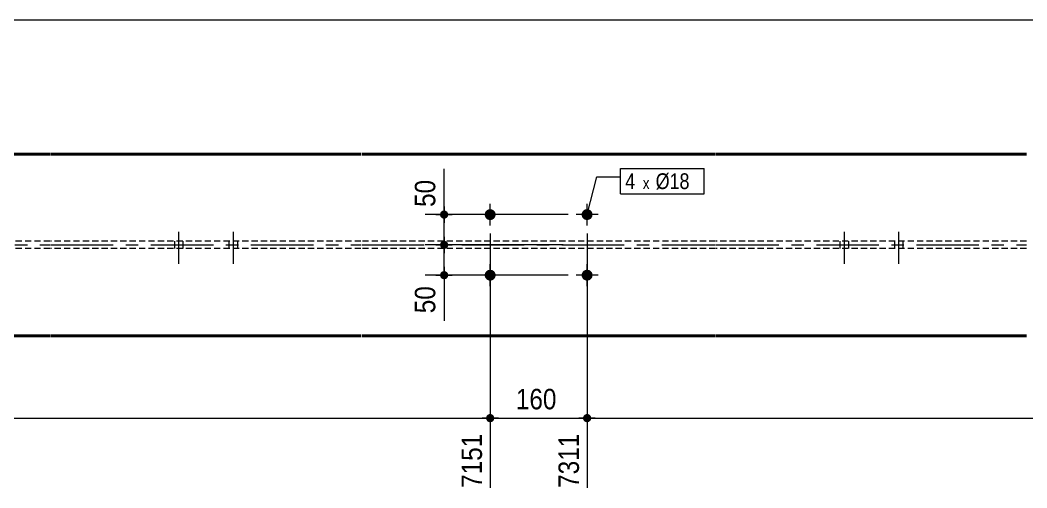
# Model space of a CAD drawing. Header units: millimetres. Extents: x 2 to 410, y 5 to 282.
# Drawn here: x 170.4 to 298.2, y 222.6 to 282 of the extents above; entities that cross this region are included whole.
import ezdxf

# ---------------------------------------------------------------- set-up
doc = ezdxf.new("R2010")
doc.units = ezdxf.units.MM
for name, pattern in [('AXES', [12.7, 7.9375, -1.5875, 1.5875, -1.5875]), ('CACHE2', [1.190625, 0.79375, -0.396875]), ('INTERROMPUX2', [9.525, 6.35, -3.175])]:
    doc.linetypes.add(name, pattern=pattern)
for name, color, linetype, lineweight in [('Axe', 1, 'Continuous', 0), ('Boulon', 7, 'Continuous', 0), ('Cache', 7, 'Continuous', 0), ('Cotation', 7, 'Continuous', 0), ('Désignation boulon', 3, 'Continuous', 0), ('Feuille dessin', 5, 'Continuous', 0), ('Piece', 2, 'Continuous', 0)]:
    doc.layers.add(name, color=color, linetype=linetype, lineweight=lineweight)
doc.styles.add('ARIAL', font='ARIAL.TTF')
doc.styles.add('COMIC_SANS_MS', font='COMIC.TTF')

# ---------------------------------------------------------------- blocks, each defined once
blk = doc.blocks.new('*A21')
at = {"layer": 'Boulon', "linetype": 'INTERROMPUX2', "lineweight": 0}
for p, q in [((275.031835, 255.134615), (275.031835, 251.057692)), ((275.031835, 255.134615), (275.031835, 251.057692)), ((274.493373, 253.923077), (274.493373, 253)), ((274.493373, 253.923077), (274.493373, 253)), ((275.570296, 253.923077), (275.570296, 253)), ((275.570296, 253.923077), (275.570296, 253))]:
    blk.add_line(p, q, dxfattribs=at)
blk = doc.blocks.new('*A22')
at = {"layer": 'Boulon', "linetype": 'INTERROMPUX2', "lineweight": 0}
for p, q in [((281.954911, 255.134615), (281.954911, 251.057692)), ((281.954911, 255.134615), (281.954911, 251.057692)), ((281.41645, 253.923077), (281.41645, 253)), ((281.41645, 253.923077), (281.41645, 253)), ((282.493373, 253.923077), (282.493373, 253)), ((282.493373, 253.923077), (282.493373, 253))]:
    blk.add_line(p, q, dxfattribs=at)
blk = doc.blocks.new('*A25')
at = {"layer": 'Boulon', "linetype": 'INTERROMPUX2', "lineweight": 0}
for p, q in [((190.528811, 255.134615), (190.528811, 251.057692)), ((190.528811, 255.134615), (190.528811, 251.057692)), ((189.990349, 253.923077), (189.990349, 253)), ((189.990349, 253.923077), (189.990349, 253)), ((191.067272, 253.923077), (191.067272, 253)), ((191.067272, 253.923077), (191.067272, 253))]:
    blk.add_line(p, q, dxfattribs=at)
blk = doc.blocks.new('*A26')
at = {"layer": 'Boulon', "linetype": 'INTERROMPUX2', "lineweight": 0}
for p, q in [((197.451888, 255.134615), (197.451888, 251.057692)), ((197.451888, 255.134615), (197.451888, 251.057692)), ((196.913426, 253.923077), (196.913426, 253)), ((196.913426, 253.923077), (196.913426, 253)), ((197.990349, 253.923077), (197.990349, 253)), ((197.990349, 253.923077), (197.990349, 253))]:
    blk.add_line(p, q, dxfattribs=at)
blk = doc.blocks.new('*A31')
at = {"layer": 'Boulon'}
for points in [[(230.12, 258), (230.16, 258), (230.19, 257.99), (230.22, 257.99), (230.26, 257.98), (230.29, 257.97), (230.32, 257.96), (230.35, 257.95), (230.38, 257.93), (230.41, 257.92), (230.44, 257.9), (230.47, 257.88), (230.5, 257.86), (230.53, 257.84), (230.55, 257.82), (230.58, 257.8), (230.6, 257.77), (230.62, 257.75), (230.64, 257.72), (230.66, 257.69), (230.68, 257.66), (230.7, 257.63), (230.71, 257.6), (230.73, 257.57), (230.74, 257.54), (230.75, 257.51), (230.76, 257.48), (230.77, 257.44), (230.77, 257.41), (230.78, 257.38), (230.78, 257.34), (230.78, 257.31), (230.78, 257.27), (230.78, 257.24), (230.77, 257.21), (230.77, 257.17), (230.76, 257.14), (230.75, 257.11), (230.74, 257.07), (230.73, 257.04), (230.71, 257.01), (230.7, 256.98), (230.68, 256.95), (230.66, 256.92), (230.64, 256.9), (230.62, 256.87), (230.6, 256.84), (230.58, 256.82), (230.55, 256.79), (230.53, 256.77), (230.5, 256.75), (230.47, 256.73), (230.44, 256.71), (230.41, 256.7), (230.38, 256.68), (230.35, 256.67), (230.32, 256.66), (230.29, 256.65), (230.26, 256.64), (230.22, 256.63), (230.19, 256.62), (230.16, 256.62), (230.12, 256.62), (230.09, 256.62), (230.05, 256.62), (230.02, 256.62), (229.99, 256.62), (229.95, 256.63), (229.92, 256.64), (229.89, 256.65), (229.85, 256.66), (229.82, 256.67), (229.79, 256.68), (229.76, 256.7), (229.73, 256.71), (229.7, 256.73), (229.68, 256.75), (229.65, 256.77), (229.62, 256.79), (229.6, 256.82), (229.58, 256.84), (229.55, 256.87), (229.53, 256.9), (229.51, 256.92), (229.49, 256.95), (229.48, 256.98), (229.46, 257.01), (229.45, 257.04), (229.44, 257.07), (229.43, 257.11), (229.42, 257.14), (229.41, 257.17), (229.4, 257.21), (229.4, 257.24), (229.4, 257.27), (229.4, 257.31), (229.4, 257.34), (229.4, 257.38), (229.4, 257.41), (229.41, 257.44), (229.42, 257.48), (229.43, 257.51), (229.44, 257.54), (229.45, 257.57), (229.46, 257.6), (229.48, 257.63), (229.49, 257.66), (229.51, 257.69), (229.53, 257.72), (229.55, 257.75), (229.58, 257.77), (229.6, 257.8), (229.62, 257.82), (229.65, 257.84), (229.68, 257.86), (229.7, 257.88), (229.73, 257.9), (229.76, 257.92), (229.79, 257.93), (229.82, 257.95), (229.85, 257.96), (229.89, 257.97), (229.92, 257.98), (229.95, 257.99), (229.99, 257.99), (230.02, 258), (230.05, 258), (230.09, 258)], [(242.43, 258), (242.46, 258), (242.5, 257.99), (242.53, 257.99), (242.56, 257.98), (242.6, 257.97), (242.63, 257.96), (242.66, 257.95), (242.69, 257.93), (242.72, 257.92), (242.75, 257.9), (242.78, 257.88), (242.81, 257.86), (242.83, 257.84), (242.86, 257.82), (242.89, 257.8), (242.91, 257.77), (242.93, 257.75), (242.95, 257.72), (242.97, 257.69), (242.99, 257.66), (243.01, 257.63), (243.02, 257.6), (243.04, 257.57), (243.05, 257.54), (243.06, 257.51), (243.07, 257.48), (243.07, 257.44), (243.08, 257.41), (243.08, 257.38), (243.09, 257.34), (243.09, 257.31), (243.09, 257.27), (243.08, 257.24), (243.08, 257.21), (243.07, 257.17), (243.07, 257.14), (243.06, 257.11), (243.05, 257.07), (243.04, 257.04), (243.02, 257.01), (243.01, 256.98), (242.99, 256.95), (242.97, 256.92), (242.95, 256.9), (242.93, 256.87), (242.91, 256.84), (242.89, 256.82), (242.86, 256.79), (242.83, 256.77), (242.81, 256.75), (242.78, 256.73), (242.75, 256.71), (242.72, 256.7), (242.69, 256.68), (242.66, 256.67), (242.63, 256.66), (242.6, 256.65), (242.56, 256.64), (242.53, 256.63), (242.5, 256.62), (242.46, 256.62), (242.43, 256.62), (242.4, 256.62), (242.36, 256.62), (242.33, 256.62), (242.29, 256.62), (242.26, 256.63), (242.23, 256.64), (242.19, 256.65), (242.16, 256.66), (242.13, 256.67), (242.1, 256.68), (242.07, 256.7), (242.04, 256.71), (242.01, 256.73), (241.98, 256.75), (241.96, 256.77), (241.93, 256.79), (241.91, 256.82), (241.88, 256.84), (241.86, 256.87), (241.84, 256.9), (241.82, 256.92), (241.8, 256.95), (241.79, 256.98), (241.77, 257.01), (241.76, 257.04), (241.74, 257.07), (241.73, 257.11), (241.72, 257.14), (241.72, 257.17), (241.71, 257.21), (241.71, 257.24), (241.7, 257.27), (241.7, 257.31), (241.7, 257.34), (241.71, 257.38), (241.71, 257.41), (241.72, 257.44), (241.72, 257.48), (241.73, 257.51), (241.74, 257.54), (241.76, 257.57), (241.77, 257.6), (241.79, 257.63), (241.8, 257.66), (241.82, 257.69), (241.84, 257.72), (241.86, 257.75), (241.88, 257.77), (241.91, 257.8), (241.93, 257.82), (241.96, 257.84), (241.98, 257.86), (242.01, 257.88), (242.04, 257.9), (242.07, 257.92), (242.1, 257.93), (242.13, 257.95), (242.16, 257.96), (242.19, 257.97), (242.23, 257.98), (242.26, 257.99), (242.29, 257.99), (242.33, 258), (242.36, 258), (242.4, 258)], [(230.12, 250.31), (230.16, 250.3), (230.19, 250.3), (230.22, 250.29), (230.26, 250.29), (230.29, 250.28), (230.32, 250.27), (230.35, 250.25), (230.38, 250.24), (230.41, 250.23), (230.44, 250.21), (230.47, 250.19), (230.5, 250.17), (230.53, 250.15), (230.55, 250.13), (230.58, 250.1), (230.6, 250.08), (230.62, 250.05), (230.64, 250.03), (230.66, 250), (230.68, 249.97), (230.7, 249.94), (230.71, 249.91), (230.73, 249.88), (230.74, 249.85), (230.75, 249.82), (230.76, 249.78), (230.77, 249.75), (230.77, 249.72), (230.78, 249.68), (230.78, 249.65), (230.78, 249.62), (230.78, 249.58), (230.78, 249.55), (230.77, 249.51), (230.77, 249.48), (230.76, 249.45), (230.75, 249.41), (230.74, 249.38), (230.73, 249.35), (230.71, 249.32), (230.7, 249.29), (230.68, 249.26), (230.66, 249.23), (230.64, 249.2), (230.62, 249.18), (230.6, 249.15), (230.58, 249.13), (230.55, 249.1), (230.53, 249.08), (230.5, 249.06), (230.47, 249.04), (230.44, 249.02), (230.41, 249), (230.38, 248.99), (230.35, 248.98), (230.32, 248.96), (230.29, 248.95), (230.26, 248.94), (230.22, 248.94), (230.19, 248.93), (230.16, 248.93), (230.12, 248.92), (230.09, 248.92), (230.05, 248.92), (230.02, 248.93), (229.99, 248.93), (229.95, 248.94), (229.92, 248.94), (229.89, 248.95), (229.85, 248.96), (229.82, 248.98), (229.79, 248.99), (229.76, 249), (229.73, 249.02), (229.7, 249.04), (229.68, 249.06), (229.65, 249.08), (229.62, 249.1), (229.6, 249.13), (229.58, 249.15), (229.55, 249.18), (229.53, 249.2), (229.51, 249.23), (229.49, 249.26), (229.48, 249.29), (229.46, 249.32), (229.45, 249.35), (229.44, 249.38), (229.43, 249.41), (229.42, 249.45), (229.41, 249.48), (229.4, 249.51), (229.4, 249.55), (229.4, 249.58), (229.4, 249.62), (229.4, 249.65), (229.4, 249.68), (229.4, 249.72), (229.41, 249.75), (229.42, 249.78), (229.43, 249.82), (229.44, 249.85), (229.45, 249.88), (229.46, 249.91), (229.48, 249.94), (229.49, 249.97), (229.51, 250), (229.53, 250.03), (229.55, 250.05), (229.58, 250.08), (229.6, 250.1), (229.62, 250.13), (229.65, 250.15), (229.68, 250.17), (229.7, 250.19), (229.73, 250.21), (229.76, 250.23), (229.79, 250.24), (229.82, 250.25), (229.85, 250.27), (229.89, 250.28), (229.92, 250.29), (229.95, 250.29), (229.99, 250.3), (230.02, 250.3), (230.05, 250.31), (230.09, 250.31)], [(242.43, 250.31), (242.46, 250.3), (242.5, 250.3), (242.53, 250.29), (242.56, 250.29), (242.6, 250.28), (242.63, 250.27), (242.66, 250.25), (242.69, 250.24), (242.72, 250.23), (242.75, 250.21), (242.78, 250.19), (242.81, 250.17), (242.83, 250.15), (242.86, 250.13), (242.89, 250.1), (242.91, 250.08), (242.93, 250.05), (242.95, 250.03), (242.97, 250), (242.99, 249.97), (243.01, 249.94), (243.02, 249.91), (243.04, 249.88), (243.05, 249.85), (243.06, 249.82), (243.07, 249.78), (243.07, 249.75), (243.08, 249.72), (243.08, 249.68), (243.09, 249.65), (243.09, 249.62), (243.09, 249.58), (243.08, 249.55), (243.08, 249.51), (243.07, 249.48), (243.07, 249.45), (243.06, 249.41), (243.05, 249.38), (243.04, 249.35), (243.02, 249.32), (243.01, 249.29), (242.99, 249.26), (242.97, 249.23), (242.95, 249.2), (242.93, 249.18), (242.91, 249.15), (242.89, 249.13), (242.86, 249.1), (242.83, 249.08), (242.81, 249.06), (242.78, 249.04), (242.75, 249.02), (242.72, 249), (242.69, 248.99), (242.66, 248.98), (242.63, 248.96), (242.6, 248.95), (242.56, 248.94), (242.53, 248.94), (242.5, 248.93), (242.46, 248.93), (242.43, 248.92), (242.4, 248.92), (242.36, 248.92), (242.33, 248.93), (242.29, 248.93), (242.26, 248.94), (242.23, 248.94), (242.19, 248.95), (242.16, 248.96), (242.13, 248.98), (242.1, 248.99), (242.07, 249), (242.04, 249.02), (242.01, 249.04), (241.98, 249.06), (241.96, 249.08), (241.93, 249.1), (241.91, 249.13), (241.88, 249.15), (241.86, 249.18), (241.84, 249.2), (241.82, 249.23), (241.8, 249.26), (241.79, 249.29), (241.77, 249.32), (241.76, 249.35), (241.74, 249.38), (241.73, 249.41), (241.72, 249.45), (241.72, 249.48), (241.71, 249.51), (241.71, 249.55), (241.7, 249.58), (241.7, 249.62), (241.7, 249.65), (241.71, 249.68), (241.71, 249.72), (241.72, 249.75), (241.72, 249.78), (241.73, 249.82), (241.74, 249.85), (241.76, 249.88), (241.77, 249.91), (241.79, 249.94), (241.8, 249.97), (241.82, 250), (241.84, 250.03), (241.86, 250.05), (241.88, 250.08), (241.91, 250.1), (241.93, 250.13), (241.96, 250.15), (241.98, 250.17), (242.01, 250.19), (242.04, 250.21), (242.07, 250.23), (242.1, 250.24), (242.13, 250.25), (242.16, 250.27), (242.19, 250.28), (242.23, 250.29), (242.26, 250.29), (242.29, 250.3), (242.33, 250.3), (242.36, 250.31), (242.4, 250.31)]]:
    blk.add_hatch(color=256, dxfattribs=at).paths.add_polyline_path(points, flags=17)
at = {"layer": 'Boulon', "linetype": 'Continuous', "lineweight": 0}
for p, q in [((230.09, 255.92), (230.09, 258.69)), ((242.4, 255.92), (242.4, 258.69)), ((231.47, 257.31), (228.7, 257.31)), ((243.78, 257.31), (241.01, 257.31)), ((230.09, 248.23), (230.09, 251)), ((242.4, 248.23), (242.4, 251)), ((231.47, 249.62), (228.7, 249.62)), ((243.78, 249.62), (241.01, 249.62))]:
    blk.add_line(p, q, dxfattribs=at)
blk = doc.blocks.new('*A32')
at = {"layer": 'Axe', "color": 1, "linetype": 'AXES', "lineweight": 15}
for p, q in [((134.820429, 253.461538), (174.200376, 253.461538)), ((174.300376, 253.461538), (213.680323, 253.461538)), ((213.780323, 253.461538), (258.7034, 253.461538)), ((258.8034, 253.461538), (298.183346, 253.461538))]:
    blk.add_line(p, q, dxfattribs=at)
at = {"layer": 'Cache', "color": 7, "linetype": 'CACHE2', "lineweight": 20}
for p, q in [((174.200376, 253.923077), (134.820429, 253.923077)), ((213.680323, 253.923077), (174.300376, 253.923077)), ((258.7034, 253.923077), (213.780323, 253.923077)), ((298.183346, 253.923077), (258.8034, 253.923077)), ((174.200376, 253), (134.820429, 253)), ((213.680323, 253), (174.300376, 253)), ((258.7034, 253), (213.780323, 253)), ((298.183346, 253), (258.8034, 253))]:
    blk.add_line(p, q, dxfattribs=at)
at = {"layer": 'Piece', "color": 2, "linetype": 'Continuous', "lineweight": 40}
for p, q in [((134.820429, 265), (174.200376, 265)), ((174.300376, 265), (213.680323, 265)), ((213.780323, 265), (258.7034, 265)), ((258.8034, 265), (298.183346, 265)), ((174.200376, 241.923077), (134.820429, 241.923077)), ((213.680323, 241.923077), (174.300376, 241.923077)), ((258.7034, 241.923077), (213.780323, 241.923077)), ((298.183346, 241.923077), (258.8034, 241.923077))]:
    blk.add_line(p, q, dxfattribs=at)
blk = doc.blocks.new('*A39')
at = {"layer": 'Feuille dessin', "linetype": 'Continuous', "lineweight": 0}
blk.add_line((405, 282), (5, 282), dxfattribs=at)
blk = doc.blocks.new('*A91')
at = {"layer": 'Cotation'}
for points in [[(224.21, 252.94), (224.19, 252.94), (224.16, 252.95), (224.14, 252.95), (224.11, 252.96), (224.09, 252.96), (224.06, 252.97), (224.04, 252.98), (224.02, 252.99), (223.99, 253), (223.97, 253.02), (223.95, 253.03), (223.93, 253.04), (223.91, 253.06), (223.89, 253.08), (223.87, 253.09), (223.85, 253.11), (223.84, 253.13), (223.82, 253.15), (223.81, 253.17), (223.79, 253.19), (223.78, 253.22), (223.77, 253.24), (223.76, 253.26), (223.75, 253.29), (223.74, 253.31), (223.74, 253.34), (223.73, 253.36), (223.73, 253.39), (223.72, 253.41), (223.72, 253.44), (223.72, 253.46), (223.72, 253.49), (223.72, 253.51), (223.73, 253.54), (223.73, 253.56), (223.74, 253.59), (223.74, 253.61), (223.75, 253.64), (223.76, 253.66), (223.77, 253.68), (223.78, 253.71), (223.79, 253.73), (223.81, 253.75), (223.82, 253.77), (223.84, 253.79), (223.85, 253.81), (223.87, 253.83), (223.89, 253.85), (223.91, 253.86), (223.93, 253.88), (223.95, 253.89), (223.97, 253.91), (223.99, 253.92), (224.02, 253.93), (224.04, 253.94), (224.06, 253.95), (224.09, 253.96), (224.11, 253.97), (224.14, 253.97), (224.16, 253.98), (224.19, 253.98), (224.21, 253.98), (224.24, 253.98), (224.27, 253.98), (224.29, 253.98), (224.32, 253.98), (224.34, 253.97), (224.37, 253.97), (224.39, 253.96), (224.42, 253.95), (224.44, 253.94), (224.46, 253.93), (224.49, 253.92), (224.51, 253.91), (224.53, 253.89), (224.55, 253.88), (224.57, 253.86), (224.59, 253.85), (224.61, 253.83), (224.63, 253.81), (224.64, 253.79), (224.66, 253.77), (224.67, 253.75), (224.69, 253.73), (224.7, 253.71), (224.71, 253.68), (224.72, 253.66), (224.73, 253.64), (224.74, 253.61), (224.74, 253.59), (224.75, 253.56), (224.75, 253.54), (224.76, 253.51), (224.76, 253.49), (224.76, 253.46), (224.76, 253.44), (224.76, 253.41), (224.75, 253.39), (224.75, 253.36), (224.74, 253.34), (224.74, 253.31), (224.73, 253.29), (224.72, 253.26), (224.71, 253.24), (224.7, 253.22), (224.69, 253.19), (224.67, 253.17), (224.66, 253.15), (224.64, 253.13), (224.63, 253.11), (224.61, 253.09), (224.59, 253.08), (224.57, 253.06), (224.55, 253.04), (224.53, 253.03), (224.51, 253.02), (224.49, 253), (224.46, 252.99), (224.44, 252.98), (224.42, 252.97), (224.39, 252.96), (224.37, 252.96), (224.34, 252.95), (224.32, 252.95), (224.29, 252.94), (224.27, 252.94), (224.24, 252.94)], [(224.21, 249.1), (224.19, 249.1), (224.16, 249.1), (224.14, 249.11), (224.11, 249.11), (224.09, 249.12), (224.06, 249.13), (224.04, 249.13), (224.02, 249.15), (223.99, 249.16), (223.97, 249.17), (223.95, 249.18), (223.93, 249.2), (223.91, 249.21), (223.89, 249.23), (223.87, 249.25), (223.85, 249.27), (223.84, 249.29), (223.82, 249.31), (223.81, 249.33), (223.79, 249.35), (223.78, 249.37), (223.77, 249.39), (223.76, 249.42), (223.75, 249.44), (223.74, 249.46), (223.74, 249.49), (223.73, 249.51), (223.73, 249.54), (223.72, 249.56), (223.72, 249.59), (223.72, 249.62), (223.72, 249.64), (223.72, 249.67), (223.73, 249.69), (223.73, 249.72), (223.74, 249.74), (223.74, 249.77), (223.75, 249.79), (223.76, 249.81), (223.77, 249.84), (223.78, 249.86), (223.79, 249.88), (223.81, 249.9), (223.82, 249.93), (223.84, 249.95), (223.85, 249.96), (223.87, 249.98), (223.89, 250), (223.91, 250.02), (223.93, 250.03), (223.95, 250.05), (223.97, 250.06), (223.99, 250.07), (224.02, 250.09), (224.04, 250.1), (224.06, 250.1), (224.09, 250.11), (224.11, 250.12), (224.14, 250.13), (224.16, 250.13), (224.19, 250.13), (224.21, 250.13), (224.24, 250.14), (224.27, 250.13), (224.29, 250.13), (224.32, 250.13), (224.34, 250.13), (224.37, 250.12), (224.39, 250.11), (224.42, 250.1), (224.44, 250.1), (224.46, 250.09), (224.49, 250.07), (224.51, 250.06), (224.53, 250.05), (224.55, 250.03), (224.57, 250.02), (224.59, 250), (224.61, 249.98), (224.63, 249.96), (224.64, 249.95), (224.66, 249.93), (224.67, 249.9), (224.69, 249.88), (224.7, 249.86), (224.71, 249.84), (224.72, 249.81), (224.73, 249.79), (224.74, 249.77), (224.74, 249.74), (224.75, 249.72), (224.75, 249.69), (224.76, 249.67), (224.76, 249.64), (224.76, 249.62), (224.76, 249.59), (224.76, 249.56), (224.75, 249.54), (224.75, 249.51), (224.74, 249.49), (224.74, 249.46), (224.73, 249.44), (224.72, 249.42), (224.71, 249.39), (224.7, 249.37), (224.69, 249.35), (224.67, 249.33), (224.66, 249.31), (224.64, 249.29), (224.63, 249.27), (224.61, 249.25), (224.59, 249.23), (224.57, 249.21), (224.55, 249.2), (224.53, 249.18), (224.51, 249.17), (224.49, 249.16), (224.46, 249.15), (224.44, 249.13), (224.42, 249.13), (224.39, 249.12), (224.37, 249.11), (224.34, 249.11), (224.32, 249.1), (224.29, 249.1), (224.27, 249.1), (224.24, 249.1)]]:
    blk.add_hatch(color=256, dxfattribs=at).paths.add_polyline_path(points, flags=17)
at = {"layer": 'Cotation', "linetype": 'Continuous', "lineweight": 0}
for p, q in [((224.24, 254.5), (224.24, 252.42)), ((224.24, 253.46), (224.24, 254.5)), ((239.36, 253.46), (221.82, 253.46)), ((223.2, 253.46), (225.28, 253.46)), ((224.24, 249.62), (224.24, 253.46)), ((224.24, 250.66), (224.24, 248.58)), ((240.01, 249.62), (221.82, 249.62)), ((223.2, 249.62), (225.28, 249.62)), ((224.24, 249.62), (224.24, 243.81)), ((224.24, 249.62), (224.24, 243.81))]:
    blk.add_line(p, q, dxfattribs=at)
at = {"layer": 'Cotation'}
for p in [(224.24, 253.46), (224.24, 249.62)]:
    blk.add_point(p, dxfattribs=at)
at = {"layer": 'Cotation', "style": 'ARIAL', "width": 0.85}
blk.add_text('50', height=2.6, rotation=90.0002, dxfattribs=at).set_placement((223.12, 244.78))
blk = doc.blocks.new('*A92')
at = {"layer": 'Cotation'}
for points in [[(224.21, 256.79), (224.19, 256.79), (224.16, 256.79), (224.14, 256.8), (224.11, 256.8), (224.09, 256.81), (224.06, 256.82), (224.04, 256.83), (224.02, 256.84), (223.99, 256.85), (223.97, 256.86), (223.95, 256.88), (223.93, 256.89), (223.91, 256.91), (223.89, 256.92), (223.87, 256.94), (223.85, 256.96), (223.84, 256.98), (223.82, 257), (223.81, 257.02), (223.79, 257.04), (223.78, 257.06), (223.77, 257.09), (223.76, 257.11), (223.75, 257.13), (223.74, 257.16), (223.74, 257.18), (223.73, 257.21), (223.73, 257.23), (223.72, 257.26), (223.72, 257.28), (223.72, 257.31), (223.72, 257.33), (223.72, 257.36), (223.73, 257.38), (223.73, 257.41), (223.74, 257.43), (223.74, 257.46), (223.75, 257.48), (223.76, 257.51), (223.77, 257.53), (223.78, 257.55), (223.79, 257.58), (223.81, 257.6), (223.82, 257.62), (223.84, 257.64), (223.85, 257.66), (223.87, 257.68), (223.89, 257.69), (223.91, 257.71), (223.93, 257.73), (223.95, 257.74), (223.97, 257.75), (223.99, 257.77), (224.02, 257.78), (224.04, 257.79), (224.06, 257.8), (224.09, 257.81), (224.11, 257.81), (224.14, 257.82), (224.16, 257.82), (224.19, 257.83), (224.21, 257.83), (224.24, 257.83), (224.27, 257.83), (224.29, 257.83), (224.32, 257.82), (224.34, 257.82), (224.37, 257.81), (224.39, 257.81), (224.42, 257.8), (224.44, 257.79), (224.46, 257.78), (224.49, 257.77), (224.51, 257.75), (224.53, 257.74), (224.55, 257.73), (224.57, 257.71), (224.59, 257.69), (224.61, 257.68), (224.63, 257.66), (224.64, 257.64), (224.66, 257.62), (224.67, 257.6), (224.69, 257.58), (224.7, 257.55), (224.71, 257.53), (224.72, 257.51), (224.73, 257.48), (224.74, 257.46), (224.74, 257.43), (224.75, 257.41), (224.75, 257.38), (224.76, 257.36), (224.76, 257.33), (224.76, 257.31), (224.76, 257.28), (224.76, 257.26), (224.75, 257.23), (224.75, 257.21), (224.74, 257.18), (224.74, 257.16), (224.73, 257.13), (224.72, 257.11), (224.71, 257.09), (224.7, 257.06), (224.69, 257.04), (224.67, 257.02), (224.66, 257), (224.64, 256.98), (224.63, 256.96), (224.61, 256.94), (224.59, 256.92), (224.57, 256.91), (224.55, 256.89), (224.53, 256.88), (224.51, 256.86), (224.49, 256.85), (224.46, 256.84), (224.44, 256.83), (224.42, 256.82), (224.39, 256.81), (224.37, 256.8), (224.34, 256.8), (224.32, 256.79), (224.29, 256.79), (224.27, 256.79), (224.24, 256.79)], [(224.21, 252.94), (224.19, 252.94), (224.16, 252.95), (224.14, 252.95), (224.11, 252.96), (224.09, 252.96), (224.06, 252.97), (224.04, 252.98), (224.02, 252.99), (223.99, 253), (223.97, 253.02), (223.95, 253.03), (223.93, 253.04), (223.91, 253.06), (223.89, 253.08), (223.87, 253.09), (223.85, 253.11), (223.84, 253.13), (223.82, 253.15), (223.81, 253.17), (223.79, 253.19), (223.78, 253.22), (223.77, 253.24), (223.76, 253.26), (223.75, 253.29), (223.74, 253.31), (223.74, 253.34), (223.73, 253.36), (223.73, 253.39), (223.72, 253.41), (223.72, 253.44), (223.72, 253.46), (223.72, 253.49), (223.72, 253.51), (223.73, 253.54), (223.73, 253.56), (223.74, 253.59), (223.74, 253.61), (223.75, 253.64), (223.76, 253.66), (223.77, 253.68), (223.78, 253.71), (223.79, 253.73), (223.81, 253.75), (223.82, 253.77), (223.84, 253.79), (223.85, 253.81), (223.87, 253.83), (223.89, 253.85), (223.91, 253.86), (223.93, 253.88), (223.95, 253.89), (223.97, 253.91), (223.99, 253.92), (224.02, 253.93), (224.04, 253.94), (224.06, 253.95), (224.09, 253.96), (224.11, 253.97), (224.14, 253.97), (224.16, 253.98), (224.19, 253.98), (224.21, 253.98), (224.24, 253.98), (224.27, 253.98), (224.29, 253.98), (224.32, 253.98), (224.34, 253.97), (224.37, 253.97), (224.39, 253.96), (224.42, 253.95), (224.44, 253.94), (224.46, 253.93), (224.49, 253.92), (224.51, 253.91), (224.53, 253.89), (224.55, 253.88), (224.57, 253.86), (224.59, 253.85), (224.61, 253.83), (224.63, 253.81), (224.64, 253.79), (224.66, 253.77), (224.67, 253.75), (224.69, 253.73), (224.7, 253.71), (224.71, 253.68), (224.72, 253.66), (224.73, 253.64), (224.74, 253.61), (224.74, 253.59), (224.75, 253.56), (224.75, 253.54), (224.76, 253.51), (224.76, 253.49), (224.76, 253.46), (224.76, 253.44), (224.76, 253.41), (224.75, 253.39), (224.75, 253.36), (224.74, 253.34), (224.74, 253.31), (224.73, 253.29), (224.72, 253.26), (224.71, 253.24), (224.7, 253.22), (224.69, 253.19), (224.67, 253.17), (224.66, 253.15), (224.64, 253.13), (224.63, 253.11), (224.61, 253.09), (224.59, 253.08), (224.57, 253.06), (224.55, 253.04), (224.53, 253.03), (224.51, 253.02), (224.49, 253), (224.46, 252.99), (224.44, 252.98), (224.42, 252.97), (224.39, 252.96), (224.37, 252.96), (224.34, 252.95), (224.32, 252.95), (224.29, 252.94), (224.27, 252.94), (224.24, 252.94)]]:
    blk.add_hatch(color=256, dxfattribs=at).paths.add_polyline_path(points, flags=17)
at = {"layer": 'Cotation', "linetype": 'Continuous', "lineweight": 0}
for p, q in [((224.24, 257.31), (224.24, 263.11)), ((224.24, 257.31), (224.24, 263.11)), ((224.24, 258.35), (224.24, 256.27)), ((240.01, 257.31), (221.82, 257.31)), ((223.2, 257.31), (225.28, 257.31)), ((224.24, 253.46), (224.24, 257.31)), ((224.24, 254.5), (224.24, 252.42)), ((239.36, 253.46), (221.82, 253.46)), ((223.2, 253.46), (225.28, 253.46)), ((224.24, 253.46), (224.24, 252.42))]:
    blk.add_line(p, q, dxfattribs=at)
at = {"layer": 'Cotation'}
for p in [(224.24, 257.31), (224.24, 253.46)]:
    blk.add_point(p, dxfattribs=at)
at = {"layer": 'Cotation', "style": 'ARIAL', "width": 0.85}
blk.add_text('50', height=2.6, rotation=90.0002, dxfattribs=at).set_placement((223.12, 258.28))
blk = doc.blocks.new('*A93')
at = {"layer": 'Cotation'}
blk.add_hatch(color=256, dxfattribs=at).paths.add_polyline_path([(230.06, 230.94), (230.04, 230.94), (230.01, 230.95), (229.99, 230.95), (229.96, 230.96), (229.94, 230.96), (229.91, 230.97), (229.89, 230.98), (229.87, 230.99), (229.84, 231), (229.82, 231.02), (229.8, 231.03), (229.78, 231.04), (229.76, 231.06), (229.74, 231.08), (229.72, 231.09), (229.7, 231.11), (229.69, 231.13), (229.67, 231.15), (229.66, 231.17), (229.64, 231.19), (229.63, 231.22), (229.62, 231.24), (229.61, 231.26), (229.6, 231.29), (229.59, 231.31), (229.58, 231.34), (229.58, 231.36), (229.57, 231.39), (229.57, 231.41), (229.57, 231.44), (229.57, 231.46), (229.57, 231.49), (229.57, 231.51), (229.57, 231.54), (229.58, 231.56), (229.58, 231.59), (229.59, 231.61), (229.6, 231.64), (229.61, 231.66), (229.62, 231.68), (229.63, 231.71), (229.64, 231.73), (229.66, 231.75), (229.67, 231.77), (229.69, 231.79), (229.7, 231.81), (229.72, 231.83), (229.74, 231.85), (229.76, 231.86), (229.78, 231.88), (229.8, 231.89), (229.82, 231.91), (229.84, 231.92), (229.87, 231.93), (229.89, 231.94), (229.91, 231.95), (229.94, 231.96), (229.96, 231.97), (229.99, 231.97), (230.01, 231.98), (230.04, 231.98), (230.06, 231.98), (230.09, 231.98), (230.11, 231.98), (230.14, 231.98), (230.16, 231.98), (230.19, 231.97), (230.21, 231.97), (230.24, 231.96), (230.26, 231.95), (230.29, 231.94), (230.31, 231.93), (230.33, 231.92), (230.36, 231.91), (230.38, 231.89), (230.4, 231.88), (230.42, 231.86), (230.44, 231.85), (230.46, 231.83), (230.47, 231.81), (230.49, 231.79), (230.51, 231.77), (230.52, 231.75), (230.53, 231.73), (230.55, 231.71), (230.56, 231.68), (230.57, 231.66), (230.58, 231.64), (230.59, 231.61), (230.59, 231.59), (230.6, 231.56), (230.6, 231.54), (230.61, 231.51), (230.61, 231.49), (230.61, 231.46), (230.61, 231.44), (230.61, 231.41), (230.6, 231.39), (230.6, 231.36), (230.59, 231.34), (230.59, 231.31), (230.58, 231.29), (230.57, 231.26), (230.56, 231.24), (230.55, 231.22), (230.53, 231.19), (230.52, 231.17), (230.51, 231.15), (230.49, 231.13), (230.47, 231.11), (230.46, 231.09), (230.44, 231.08), (230.42, 231.06), (230.4, 231.04), (230.38, 231.03), (230.36, 231.02), (230.33, 231), (230.31, 230.99), (230.29, 230.98), (230.26, 230.97), (230.24, 230.96), (230.21, 230.96), (230.19, 230.95), (230.16, 230.95), (230.14, 230.94), (230.11, 230.94), (230.09, 230.94)], flags=17)
at = {"layer": 'Cotation', "linetype": 'Continuous', "lineweight": 0}
for p, q in [((230.09, 254.92), (230.09, 222.61)), ((26.24, 231.46), (230.09, 231.46)), ((231.13, 231.46), (229.05, 231.46)), ((230.09, 232.5), (230.09, 230.42)), ((230.09, 231.46), (231.13, 231.46))]:
    blk.add_line(p, q, dxfattribs=at)
at = {"layer": 'Cotation'}
blk.add_point((230.09, 231.46), dxfattribs=at)
at = {"layer": 'Cotation', "style": 'ARIAL', "width": 0.85}
blk.add_text('7151', height=2.6, rotation=90.0002, dxfattribs=at).set_placement((229.05, 222.61))
blk = doc.blocks.new('*A94')
at = {"layer": 'Cotation'}
for points in [[(230.06, 230.94), (230.04, 230.94), (230.01, 230.95), (229.99, 230.95), (229.96, 230.96), (229.94, 230.96), (229.91, 230.97), (229.89, 230.98), (229.87, 230.99), (229.84, 231), (229.82, 231.02), (229.8, 231.03), (229.78, 231.04), (229.76, 231.06), (229.74, 231.08), (229.72, 231.09), (229.7, 231.11), (229.69, 231.13), (229.67, 231.15), (229.66, 231.17), (229.64, 231.19), (229.63, 231.22), (229.62, 231.24), (229.61, 231.26), (229.6, 231.29), (229.59, 231.31), (229.58, 231.34), (229.58, 231.36), (229.57, 231.39), (229.57, 231.41), (229.57, 231.44), (229.57, 231.46), (229.57, 231.49), (229.57, 231.51), (229.57, 231.54), (229.58, 231.56), (229.58, 231.59), (229.59, 231.61), (229.6, 231.64), (229.61, 231.66), (229.62, 231.68), (229.63, 231.71), (229.64, 231.73), (229.66, 231.75), (229.67, 231.77), (229.69, 231.79), (229.7, 231.81), (229.72, 231.83), (229.74, 231.85), (229.76, 231.86), (229.78, 231.88), (229.8, 231.89), (229.82, 231.91), (229.84, 231.92), (229.87, 231.93), (229.89, 231.94), (229.91, 231.95), (229.94, 231.96), (229.96, 231.97), (229.99, 231.97), (230.01, 231.98), (230.04, 231.98), (230.06, 231.98), (230.09, 231.98), (230.11, 231.98), (230.14, 231.98), (230.16, 231.98), (230.19, 231.97), (230.21, 231.97), (230.24, 231.96), (230.26, 231.95), (230.29, 231.94), (230.31, 231.93), (230.33, 231.92), (230.36, 231.91), (230.38, 231.89), (230.4, 231.88), (230.42, 231.86), (230.44, 231.85), (230.46, 231.83), (230.47, 231.81), (230.49, 231.79), (230.51, 231.77), (230.52, 231.75), (230.53, 231.73), (230.55, 231.71), (230.56, 231.68), (230.57, 231.66), (230.58, 231.64), (230.59, 231.61), (230.59, 231.59), (230.6, 231.56), (230.6, 231.54), (230.61, 231.51), (230.61, 231.49), (230.61, 231.46), (230.61, 231.44), (230.61, 231.41), (230.6, 231.39), (230.6, 231.36), (230.59, 231.34), (230.59, 231.31), (230.58, 231.29), (230.57, 231.26), (230.56, 231.24), (230.55, 231.22), (230.53, 231.19), (230.52, 231.17), (230.51, 231.15), (230.49, 231.13), (230.47, 231.11), (230.46, 231.09), (230.44, 231.08), (230.42, 231.06), (230.4, 231.04), (230.38, 231.03), (230.36, 231.02), (230.33, 231), (230.31, 230.99), (230.29, 230.98), (230.26, 230.97), (230.24, 230.96), (230.21, 230.96), (230.19, 230.95), (230.16, 230.95), (230.14, 230.94), (230.11, 230.94), (230.09, 230.94)], [(242.37, 230.94), (242.34, 230.94), (242.32, 230.95), (242.29, 230.95), (242.27, 230.96), (242.24, 230.96), (242.22, 230.97), (242.2, 230.98), (242.17, 230.99), (242.15, 231), (242.13, 231.02), (242.11, 231.03), (242.09, 231.04), (242.07, 231.06), (242.05, 231.08), (242.03, 231.09), (242.01, 231.11), (241.99, 231.13), (241.98, 231.15), (241.96, 231.17), (241.95, 231.19), (241.94, 231.22), (241.93, 231.24), (241.92, 231.26), (241.91, 231.29), (241.9, 231.31), (241.89, 231.34), (241.89, 231.36), (241.88, 231.39), (241.88, 231.41), (241.88, 231.44), (241.88, 231.46), (241.88, 231.49), (241.88, 231.51), (241.88, 231.54), (241.89, 231.56), (241.89, 231.59), (241.9, 231.61), (241.91, 231.64), (241.92, 231.66), (241.93, 231.68), (241.94, 231.71), (241.95, 231.73), (241.96, 231.75), (241.98, 231.77), (241.99, 231.79), (242.01, 231.81), (242.03, 231.83), (242.05, 231.85), (242.07, 231.86), (242.09, 231.88), (242.11, 231.89), (242.13, 231.91), (242.15, 231.92), (242.17, 231.93), (242.2, 231.94), (242.22, 231.95), (242.24, 231.96), (242.27, 231.97), (242.29, 231.97), (242.32, 231.98), (242.34, 231.98), (242.37, 231.98), (242.4, 231.98), (242.42, 231.98), (242.45, 231.98), (242.47, 231.98), (242.5, 231.97), (242.52, 231.97), (242.55, 231.96), (242.57, 231.95), (242.59, 231.94), (242.62, 231.93), (242.64, 231.92), (242.66, 231.91), (242.68, 231.89), (242.71, 231.88), (242.73, 231.86), (242.74, 231.85), (242.76, 231.83), (242.78, 231.81), (242.8, 231.79), (242.81, 231.77), (242.83, 231.75), (242.84, 231.73), (242.85, 231.71), (242.87, 231.68), (242.88, 231.66), (242.89, 231.64), (242.89, 231.61), (242.9, 231.59), (242.91, 231.56), (242.91, 231.54), (242.91, 231.51), (242.92, 231.49), (242.92, 231.46), (242.92, 231.44), (242.91, 231.41), (242.91, 231.39), (242.91, 231.36), (242.9, 231.34), (242.89, 231.31), (242.89, 231.29), (242.88, 231.26), (242.87, 231.24), (242.85, 231.22), (242.84, 231.19), (242.83, 231.17), (242.81, 231.15), (242.8, 231.13), (242.78, 231.11), (242.76, 231.09), (242.74, 231.08), (242.73, 231.06), (242.71, 231.04), (242.68, 231.03), (242.66, 231.02), (242.64, 231), (242.62, 230.99), (242.59, 230.98), (242.57, 230.97), (242.55, 230.96), (242.52, 230.96), (242.5, 230.95), (242.47, 230.95), (242.45, 230.94), (242.42, 230.94), (242.4, 230.94)]]:
    blk.add_hatch(color=256, dxfattribs=at).paths.add_polyline_path(points, flags=17)
at = {"layer": 'Cotation', "linetype": 'Continuous', "lineweight": 0}
for p, q in [((230.09, 254.92), (230.09, 222.61)), ((242.4, 254.92), (242.4, 222.61)), ((231.13, 231.46), (229.05, 231.46)), ((230.09, 231.46), (229.05, 231.46)), ((230.09, 232.5), (230.09, 230.42)), ((230.09, 231.46), (242.4, 231.46)), ((243.44, 231.46), (241.36, 231.46)), ((242.4, 232.5), (242.4, 230.42)), ((242.4, 231.46), (243.44, 231.46))]:
    blk.add_line(p, q, dxfattribs=at)
at = {"layer": 'Cotation'}
for p in [(230.09, 231.46), (242.4, 231.46)]:
    blk.add_point(p, dxfattribs=at)
at = {"layer": 'Cotation', "style": 'ARIAL', "width": 0.85}
blk.add_text('160', height=2.6, dxfattribs=at).set_placement((233.35, 232.58))
blk.add_text('7311', height=2.6, rotation=90.0002, dxfattribs=at).set_placement((241.36, 222.61))
blk = doc.blocks.new('*A95')
at = {"layer": 'Cotation'}
blk.add_hatch(color=256, dxfattribs=at).paths.add_polyline_path([(242.37, 230.94), (242.34, 230.94), (242.32, 230.95), (242.29, 230.95), (242.27, 230.96), (242.24, 230.96), (242.22, 230.97), (242.2, 230.98), (242.17, 230.99), (242.15, 231), (242.13, 231.02), (242.11, 231.03), (242.09, 231.04), (242.07, 231.06), (242.05, 231.08), (242.03, 231.09), (242.01, 231.11), (241.99, 231.13), (241.98, 231.15), (241.96, 231.17), (241.95, 231.19), (241.94, 231.22), (241.93, 231.24), (241.92, 231.26), (241.91, 231.29), (241.9, 231.31), (241.89, 231.34), (241.89, 231.36), (241.88, 231.39), (241.88, 231.41), (241.88, 231.44), (241.88, 231.46), (241.88, 231.49), (241.88, 231.51), (241.88, 231.54), (241.89, 231.56), (241.89, 231.59), (241.9, 231.61), (241.91, 231.64), (241.92, 231.66), (241.93, 231.68), (241.94, 231.71), (241.95, 231.73), (241.96, 231.75), (241.98, 231.77), (241.99, 231.79), (242.01, 231.81), (242.03, 231.83), (242.05, 231.85), (242.07, 231.86), (242.09, 231.88), (242.11, 231.89), (242.13, 231.91), (242.15, 231.92), (242.17, 231.93), (242.2, 231.94), (242.22, 231.95), (242.24, 231.96), (242.27, 231.97), (242.29, 231.97), (242.32, 231.98), (242.34, 231.98), (242.37, 231.98), (242.4, 231.98), (242.42, 231.98), (242.45, 231.98), (242.47, 231.98), (242.5, 231.97), (242.52, 231.97), (242.55, 231.96), (242.57, 231.95), (242.59, 231.94), (242.62, 231.93), (242.64, 231.92), (242.66, 231.91), (242.68, 231.89), (242.71, 231.88), (242.73, 231.86), (242.74, 231.85), (242.76, 231.83), (242.78, 231.81), (242.8, 231.79), (242.81, 231.77), (242.83, 231.75), (242.84, 231.73), (242.85, 231.71), (242.87, 231.68), (242.88, 231.66), (242.89, 231.64), (242.89, 231.61), (242.9, 231.59), (242.91, 231.56), (242.91, 231.54), (242.91, 231.51), (242.92, 231.49), (242.92, 231.46), (242.92, 231.44), (242.91, 231.41), (242.91, 231.39), (242.91, 231.36), (242.9, 231.34), (242.89, 231.31), (242.89, 231.29), (242.88, 231.26), (242.87, 231.24), (242.85, 231.22), (242.84, 231.19), (242.83, 231.17), (242.81, 231.15), (242.8, 231.13), (242.78, 231.11), (242.76, 231.09), (242.74, 231.08), (242.73, 231.06), (242.71, 231.04), (242.68, 231.03), (242.66, 231.02), (242.64, 231), (242.62, 230.99), (242.59, 230.98), (242.57, 230.97), (242.55, 230.96), (242.52, 230.96), (242.5, 230.95), (242.47, 230.95), (242.45, 230.94), (242.42, 230.94), (242.4, 230.94)], flags=17)
at = {"layer": 'Cotation', "linetype": 'Continuous', "lineweight": 0}
for p, q in [((242.4, 254.92), (242.4, 222.61)), ((243.44, 231.46), (241.36, 231.46)), ((242.4, 231.46), (241.36, 231.46)), ((242.4, 232.5), (242.4, 230.42)), ((242.4, 231.46), (375.92, 231.46))]:
    blk.add_line(p, q, dxfattribs=at)
at = {"layer": 'Cotation'}
blk.add_point((242.4, 231.46), dxfattribs=at)
blk = doc.blocks.new('*A96')
at = {"layer": 'Désignation boulon', "linetype": 'Continuous', "lineweight": 0}
for p, q in [((242.395707, 257.307692), (243.638307, 262.083626)), ((243.638307, 262.083626), (246.638307, 262.083626)), ((246.638307, 263.150292), (257.253932, 263.150292)), ((246.638307, 259.950292), (246.638307, 263.150292)), ((257.253932, 259.950292), (257.253932, 263.150292)), ((246.638307, 259.950292), (257.253932, 259.950292))]:
    blk.add_line(p, q, dxfattribs=at)
at = {"layer": 'Désignation boulon', "style": 'COMIC_SANS_MS', "width": 0.85}
for s, height, p in [('4', 2, (247.238307, 260.550292)), ('Ø18', 2, (251.096901, 260.550292)), ('x', 1.5, (249.466237, 260.550292))]:
    blk.add_text(s, height=height, dxfattribs=at).set_placement(p)

msp = doc.modelspace()

# ---------------------------------------------------------------- block references
at = {"lineweight": 0}
for name in ['*A39', '*A32', '*A92', '*A96', '*A31', '*A93', '*A25', '*A26', '*A91', '*A94', '*A95', '*A21', '*A22']:
    msp.add_blockref(name, (0, 0), dxfattribs=at)

doc.saveas('drawing.dxf')
